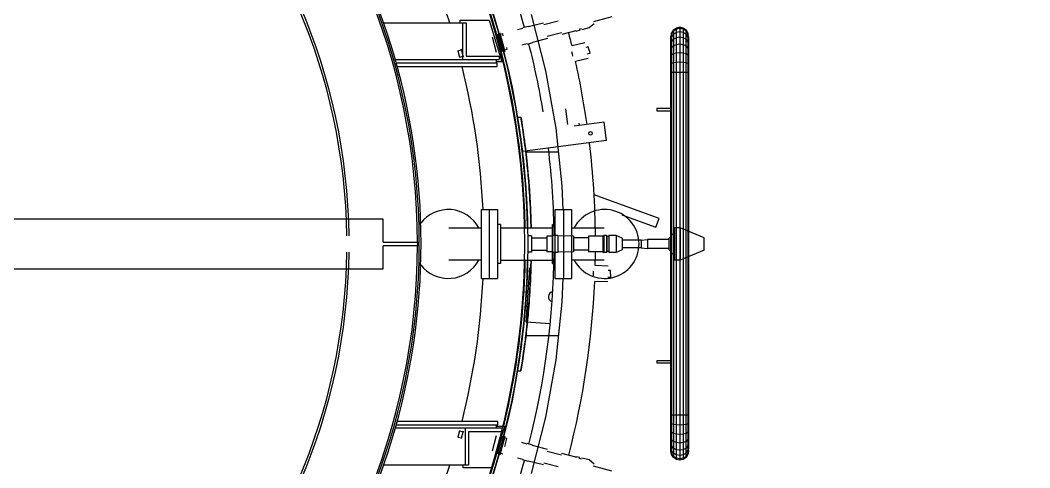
# Model space of a CAD drawing. Header units: metres. Extents: x 0 to 63075, y 0 to 44550.
# Drawn here: x 52852.5 to 53271.5, y 41554.2 to 41739.9 of the extents above; entities that cross this region are included whole.
import ezdxf

# ---------------------------------------------------------------- set-up
doc = ezdxf.new("R2010")
doc.units = ezdxf.units.M
doc.header["$LTSCALE"] = 75
for name, color, linetype in [('GSB', 7, 'Continuous'), ('ML6', 1, 'Continuous'), ('SDM', 7, 'Continuous'), ('SL1', 8, 'Continuous')]:
    doc.layers.add(name, color=color, linetype=linetype)
doc.styles.add('ROMANS', font='ROMANS.SHX')
doc.dimstyles.new('75___1-75', dxfattribs={"dimscale": 75, "dimtxt": 2.5, "dimasz": 2, "dimexe": 1.5, "dimexo": 1, "dimgap": 0.5, "dimtad": 1, "dimdec": 0, "dimzin": 12, "dimtxsty": 'ROMANS', "dimcen": 0, "dimclrd": 256, "dimclre": 256, "dimclrt": 3, "dimazin": 3, "dimtfac": 1, "dimtdec": 0, "dimtmove": 0, "dimatfit": 0, "dimfxl": 1, "dimlwd": -1, "dimlwe": -1, "dimarcsym": 0})

# ---------------------------------------------------------------- blocks, each defined once
blk = doc.blocks.new('A$C6bae614f')
at = {"layer": 'SL1'}
for p, q in [((367121.9, 52764.3), (367349.6, 52764.3)), ((367333.7, 52764.3), (367333.7, 52771.4)), ((367333.7, 52771.4), (367413.7, 52771.4)), ((367340, 52764.3), (367340, 52662.7)), ((367349.6, 52764.3), (367349.6, 52672.3)), ((367413.7, 52771.4), (367448.7, 52656.4)), ((367563.5, 52763.9), (367521.8, 52753.1)), ((367529.2, 52787.4), (367569, 52631.7)), ((367604.5, 52769.4), (367564.9, 52758.8)), ((367703.7, 52761.8), (367689.6, 52750.2)), ((367752.4, 52780.7), (367702.2, 52767.2)), ((367456.6, 52685.3), (367443, 52736)), ((367451, 52734), (367444, 52732.1)), ((367451, 52734), (367444, 52732.1)), ((367452.5, 52728.6), (367451, 52734)), ((367506.9, 52748.7), (367492.3, 52744.8)), ((367521.5, 52754.2), (367506.5, 52750.2)), ((367613.1, 52737.1), (367573.5, 52726.5)), ((367653.1, 52742.3), (367614.5, 52732)), ((367653.1, 52742.3), (367656.2, 52741.7)), ((367663.2, 52743.5), (367656.2, 52741.7)), ((367663.3, 52746.5), (367663.2, 52743.5)), ((367669.1, 52748), (367663.3, 52746.5)), ((367689.6, 52750.2), (367669.9, 52744.9)), ((367917.8, 52736.9), (367916, 52727.6)), ((367917.8, 52734.2), (367916, 52725.1)), ((367923.1, 52744.9), (367917.8, 52736.9)), ((367923.1, 52741.9), (367917.8, 52734.2)), ((367917.8, 52734.2), (367917.8, 52736.9)), ((367917.8, 52726.1), (367917.8, 52734.2)), ((367923.1, 52733.2), (367917.8, 52726.1)), ((367931, 52750.1), (367923.1, 52744.9)), ((367931, 52747.1), (367923.1, 52741.9)), ((367923.1, 52744.9), (367923.1, 51563.8)), ((367931, 52738), (367923.1, 52733.2)), ((367940.4, 52752), (367931, 52750.1)), ((367931, 51561.6), (367931, 52750.1)), ((367940.4, 52748.9), (367931, 52747.1)), ((367940.4, 52739.7), (367931, 52738)), ((367940.4, 52752), (367940.3, 51556.6)), ((367949.7, 52750.1), (367940.4, 52752)), ((367949.7, 52747.1), (367940.4, 52748.9)), ((367949.7, 52738), (367940.4, 52739.7)), ((367957.6, 52744.9), (367949.7, 52750.1)), ((367949.7, 52747.1), (367949.7, 52750.1)), ((367957.6, 52741.9), (367949.7, 52747.1)), ((367949.7, 52747.1), (367949.7, 52738)), ((367949.7, 52738), (367949.7, 51558.5)), ((367957.6, 52733.2), (367949.7, 52738)), ((367962.9, 52736.9), (367957.6, 52744.9)), ((367957.6, 51566.7), (367957.6, 52744.9)), ((367962.9, 52734.2), (367957.6, 52741.9)), ((367962.9, 52726.1), (367957.6, 52733.2)), ((367964.8, 52727.6), (367962.9, 52736.9)), ((367962.9, 52736.9), (367962.9, 51571.7)), ((367964.8, 52725.1), (367962.9, 52734.2)), ((367421.6, 52726.1), (367433.1, 52683.1)), ((367450, 52685.4), (367437.3, 52732.6)), ((367518.3, 52706.2), (367503.7, 52702.3)), ((367533.6, 52708.8), (367518.7, 52704.8)), ((367574.9, 52721.4), (367533.3, 52709.9)), ((367677.7, 52708.7), (367642.6, 52700.6)), ((367915.9, 51590.9), (367916, 52727.6)), ((367917.8, 52726.1), (367916, 52717.7)), ((367917.8, 52713.1), (367916, 52705.8)), ((367917.8, 52726.1), (367917.8, 51571.7)), ((367923.1, 52719.3), (367917.8, 52713.1)), ((367931, 52723.4), (367923.1, 52719.3)), ((367940.4, 52724.9), (367931, 52723.4)), ((367940.4, 52705.2), (367931, 52704)), ((367949.7, 52723.4), (367940.4, 52724.9)), ((367949.7, 52704), (367940.4, 52705.2)), ((367957.6, 52719.3), (367949.7, 52723.4)), ((367962.9, 52713.1), (367957.6, 52719.3)), ((367964.8, 52717.7), (367962.9, 52726.1)), ((367964.8, 52705.8), (367962.9, 52713.1)), ((367964.8, 52725.1), (367964.7, 51590.9)), ((367964.8, 52725.1), (367964.8, 52727.6)), ((367327.2, 52686.8), (367336.8, 52689.4)), ((367327.2, 52686.8), (367331.7, 52670)), ((367336.4, 52691.3), (367341.9, 52670.7)), ((367336.8, 52689.4), (367336.4, 52691.3)), ((367462.5, 52691), (367455.5, 52689.1)), ((367462.5, 52691), (367455.5, 52689.1)), ((367461.1, 52696.4), (367462.5, 52691)), ((367643.7, 52678.3), (367642.3, 52684.4)), ((367645.1, 52672.2), (367643.7, 52678.3)), ((367687.3, 52698.3), (367680.5, 52696.7)), ((367691.7, 52679.4), (367684.8, 52677.9)), ((367689.5, 52688.9), (367687.3, 52698.3)), ((367689.5, 52688.9), (367691.7, 52679.4)), ((367917.8, 52695.8), (367916, 52690)), ((367923.1, 52700.7), (367917.8, 52695.8)), ((367923.1, 52678.5), (367917.8, 52675)), ((367931, 52704), (367923.1, 52700.7)), ((367931, 52680.8), (367923.1, 52678.5)), ((367940.4, 52681.6), (367931, 52680.8)), ((367949.7, 52680.8), (367940.4, 52681.6)), ((367957.6, 52700.7), (367949.7, 52704)), ((367957.6, 52678.5), (367949.7, 52680.8)), ((367962.9, 52695.8), (367957.6, 52700.7)), ((367962.9, 52675), (367957.6, 52678.5)), ((367964.8, 52690), (367962.9, 52695.8)), ((367154.1, 52662.7), (367441.6, 52662.7)), ((367435.4, 52653.2), (367156.8, 52653.2)), ((367331.7, 52670), (367341.4, 52672.5)), ((367349.6, 52672.3), (367441.6, 52672.3)), ((367433, 52662.7), (367433, 52653.2)), ((367448.7, 52656.4), (367433, 52656.4)), ((367435.4, 52643.7), (367435.4, 52653.2)), ((367441.6, 52672.3), (367441.6, 52662.7)), ((367687.6, 52665.9), (367652.5, 52657.7)), ((367917.8, 52675), (367916, 52671)), ((367917.8, 52651.9), (367916, 52649.9)), ((367923.1, 52653.7), (367917.8, 52651.9)), ((367931, 52654.9), (367923.1, 52653.7)), ((367940.4, 52655.3), (367931, 52654.9)), ((367949.7, 52654.9), (367940.4, 52655.3)), ((367957.6, 52653.7), (367949.7, 52654.9)), ((367962.9, 52651.9), (367957.6, 52653.7)), ((367964.8, 52671), (367962.9, 52675)), ((367964.8, 52649.9), (367962.9, 52651.9)), ((367159.4, 52643.7), (367435.4, 52643.7)), ((367569, 52631.7), (367597.5, 52473.7)), ((367964.8, 52627.6), (367916, 52627.6)), ((367631.1, 52483.1), (367625.3, 52527.2)), ((367876.9, 52527.6), (367876.9, 52521.3)), ((367916, 52527.6), (367876.9, 52527.6)), ((367876.9, 52521.3), (367916, 52521.3)), ((367491.7, 52503.5), (367501.3, 52503.5)), ((367731.7, 52489.9), (367648.3, 52479)), ((367663.1, 52480.9), (367662.3, 52487.2)), ((367738.3, 52439.6), (367731.7, 52489.9)), ((367498.7, 52459.3), (367505.3, 52408.9)), ((367597.5, 52473.7), (367614.6, 52314)), ((367738.3, 52439.6), (367505.3, 52408.9)), ((367505.2, 52408.5), (367505.2, 52408.5)), ((367604.6, 52407.5), (367514.9, 52407.5)), ((367614.6, 52314), (367617, 52248.7)), ((367883.1, 52223.7), (367703.6, 52289)), ((367392, 52058.2), (367392, 52248.7)), ((367392, 52248.7), (367436.7, 52248.7)), ((367414.4, 52058.2), (367414.4, 52248.7)), ((367436.7, 52248.7), (367436.7, 52058.2)), ((367596.4, 52058.2), (367596.4, 52248.7)), ((367596.4, 52248.7), (367641.1, 52248.7)), ((367618.7, 52248.7), (367618.7, 52058.2)), ((367641.1, 52248.7), (367641, 52058.2)), ((367780.5, 52234), (367874.5, 52199.8)), ((367120.4, 52221.7), (365662.5, 52221.8)), ((367120.4, 52158.2), (367120.4, 52221.7)), ((367444.5, 52207.4), (367436.7, 52207.4)), ((367444.5, 52207.4), (367444.5, 52099.5)), ((367588.5, 52099.5), (367588.5, 52207.4)), ((367588.5, 52207.4), (367596.4, 52207.4)), ((367874.5, 52199.8), (367883.1, 52223.7)), ((367301.8, 52197.9), (367392, 52197.9)), ((367444.5, 52197.9), (367588.5, 52197.9)), ((367530.4, 52175.7), (367520.3, 52175.7)), ((367530.4, 52175.7), (367530.4, 52131.2)), ((367530.4, 52175.5), (367530.4, 52175.7)), ((367573.1, 52175.5), (367573.1, 52131.5)), ((367588.2, 52175.5), (367573.1, 52175.5)), ((367588.2, 52177), (367588.2, 52130)), ((367603.6, 52177), (367588.2, 52177)), ((367603.6, 52177), (367603.6, 52130)), ((367646.7, 52175.5), (367603.6, 52175.8)), ((367641.1, 52197.9), (367731.3, 52197.9)), ((367646.7, 52175.5), (367646.7, 52131.5)), ((367687.7, 52175.5), (367687.7, 52131.5)), ((367727.7, 52175.5), (367687.7, 52175.5)), ((367727.7, 52175.5), (367730.6, 52176.9)), ((367727.7, 52175.5), (367727.7, 52131.5)), ((367730.6, 52176.9), (367730.6, 52130)), ((367737.8, 52176.9), (367730.6, 52176.9)), ((367737.8, 52176.9), (367737.8, 52130)), ((367738.6, 52174.1), (367737.8, 52176.9)), ((367744.6, 52177.3), (367744.6, 52129.6)), ((367765, 52177.3), (367744.6, 52177.3)), ((367765, 52177.3), (367765, 52129.6)), ((367781.6, 52169.8), (367765, 52177.3)), ((367909.7, 52169), (367925.7, 52184.9)), ((367925.7, 52197.9), (367925.7, 52109)), ((367941.5, 52197.9), (367925.7, 52197.9)), ((367941.5, 52197.9), (367941.5, 52109)), ((368007.4, 52170.3), (367941.5, 52197.9)), ((367120.4, 52158.2), (367215.6, 52158.2)), ((367120.4, 52085.2), (367120.4, 52148.7)), ((367215.6, 52148.7), (367120.4, 52148.7)), ((367215.6, 52158.2), (367215.6, 52148.7)), ((367215.6, 52155.9), (367220.4, 52155.9)), ((367220.4, 52151.1), (367215.6, 52151.1)), ((367530.4, 52170.2), (367573.1, 52170.2)), ((367687.7, 52170.2), (367646.7, 52170.2)), ((367738.6, 52174.1), (367738.6, 52132.8)), ((367744.6, 52174.1), (367738.6, 52174.1)), ((367781.6, 52169.8), (367781.6, 52137.1)), ((367833.5, 52164.1), (367781.6, 52164.1)), ((367833.5, 52164.1), (367851.3, 52166.2)), ((367833.5, 52164.1), (367833.5, 52142.8)), ((367851.3, 52166.2), (367851.3, 52140.8)), ((367909.7, 52166.2), (367851.3, 52166.2)), ((367909.7, 52169), (367909.7, 52137.9)), ((368007.4, 52136.6), (368007.4, 52170.3)), ((367530.4, 52131.2), (367520.3, 52131.2)), ((367530.4, 52136.8), (367573.1, 52136.8)), ((367530.4, 52131.5), (367530.4, 52131.2)), ((367588.2, 52131.5), (367573.1, 52131.5)), ((367603.6, 52130), (367588.2, 52130)), ((367646.7, 52131.5), (367603.6, 52131.1)), ((367687.7, 52136.8), (367646.7, 52136.8)), ((367727.7, 52131.5), (367687.7, 52131.5)), ((367727.7, 52131.5), (367730.6, 52130)), ((367737.8, 52130), (367730.6, 52130)), ((367738.6, 52132.8), (367737.8, 52130)), ((367744.6, 52132.8), (367738.6, 52132.8)), ((367765, 52129.6), (367744.6, 52129.6)), ((367781.6, 52137.1), (367765, 52129.6)), ((367833.5, 52142.8), (367781.6, 52142.8)), ((367833.5, 52142.8), (367851.3, 52140.8)), ((367909.7, 52140.8), (367851.3, 52140.8)), ((367909.7, 52137.9), (367925.7, 52122)), ((368007.4, 52136.6), (367941.5, 52109)), ((367392, 52109), (367301.8, 52109)), ((367444.5, 52099.5), (367436.7, 52099.5)), ((367444.5, 52109), (367588.5, 52109)), ((367588.5, 52099.5), (367596.4, 52099.5)), ((367731.3, 52109), (367641, 52109)), ((367742.8, 52092.6), (367706.8, 52093.9)), ((367941.5, 52109), (367925.7, 52109)), ((365662.5, 52085.3), (367120.4, 52085.2)), ((367515.8, 51937.7), (367525.7, 52087.4)), ((367701.8, 52065.7), (367702.1, 52072)), ((367702.1, 52072), (367702.3, 52078.3)), ((367749.3, 52080.1), (367742.4, 52080.3)), ((367749.1, 52070.4), (367748.7, 52060.7)), ((367749.1, 52070.4), (367749.3, 52080.1)), ((367392, 52058.2), (367436.7, 52058.2)), ((367596.4, 52058.2), (367641, 52058.2)), ((367617, 52058.2), (367614.6, 51992.9)), ((367741.3, 52048.6), (367705.2, 52049.9)), ((367748.7, 52060.7), (367741.7, 52061)), ((367614.6, 51992.9), (367597.5, 51833.3)), ((367582.3, 51933.3), (367515.8, 51937.7)), ((367505.2, 51898.5), (367505.2, 51898.5)), ((367604.6, 51899.5), (367514.9, 51899.5)), ((367597.5, 51833.3), (367568.9, 51675.2)), ((367876.9, 51831), (367876.9, 51824.7)), ((367916, 51831), (367876.9, 51831)), ((367876.9, 51824.7), (367916, 51824.7)), ((367491.7, 51803.5), (367501.3, 51803.5)), ((367568.9, 51675.2), (367529.2, 51519.6)), ((367964.7, 51681), (367915.9, 51681)), ((367156.8, 51653.7), (367437.6, 51653.7)), ((367437.6, 51663.3), (367159.4, 51663.3)), ((367456.3, 51650.2), (367421.3, 51535.2)), ((367433, 51653.7), (367433, 51644.2)), ((367433, 51650.2), (367456.3, 51650.2)), ((367437.6, 51653.7), (367437.6, 51663.3)), ((367917.8, 51656.7), (367915.9, 51658.8)), ((367923.1, 51654.9), (367917.8, 51656.7)), ((367931, 51653.8), (367923.1, 51654.9)), ((367940.3, 51653.4), (367931, 51653.8)), ((367949.7, 51653.8), (367940.3, 51653.4)), ((367957.6, 51654.9), (367949.7, 51653.8)), ((367962.9, 51656.7), (367957.6, 51654.9)), ((367964.7, 51658.8), (367962.9, 51656.7)), ((367448.9, 51644.2), (367154.1, 51644.2)), ((367331.7, 51637), (367327.2, 51620.1)), ((367327.2, 51620.1), (367336.8, 51617.5)), ((367331.7, 51637), (367341.3, 51634.4)), ((367341.8, 51636.2), (367336.3, 51615.7)), ((367336.8, 51617.5), (367336.3, 51615.7)), ((367347.3, 51644.2), (367347.3, 51542.6)), ((367356.9, 51634.7), (367356.9, 51542.6)), ((367448.9, 51634.7), (367356.9, 51634.7)), ((367433, 51623.8), (367421.5, 51580.8)), ((367437.3, 51574.3), (367449.9, 51621.6)), ((367456.5, 51621.7), (367442.9, 51570.9)), ((367448.9, 51644.2), (367448.9, 51634.7)), ((367462.5, 51615.9), (367455.5, 51617.8)), ((367917.8, 51633.6), (367915.9, 51637.6)), ((367917.8, 51612.9), (367915.9, 51618.7)), ((367923.1, 51630.2), (367917.8, 51633.6)), ((367931, 51627.9), (367923.1, 51630.2)), ((367940.3, 51627.1), (367931, 51627.9)), ((367949.7, 51627.9), (367940.3, 51627.1)), ((367957.6, 51630.2), (367949.7, 51627.9)), ((367962.9, 51633.6), (367957.6, 51630.2)), ((367964.7, 51637.6), (367962.9, 51633.6)), ((367964.7, 51618.7), (367962.9, 51612.9)), ((367456.7, 51594.4), (367462.5, 51615.9)), ((367518.3, 51600.7), (367503.7, 51604.6)), ((367533.6, 51598.1), (367518.6, 51602.2)), ((367574.8, 51585.5), (367533.3, 51597)), ((367917.8, 51595.6), (367915.9, 51602.9)), ((367915.9, 51583.5), (367915.9, 51590.9)), ((367917.8, 51582.5), (367915.9, 51590.9)), ((367923.1, 51607.9), (367917.8, 51612.9)), ((367923.1, 51589.4), (367917.8, 51595.6)), ((367931, 51604.6), (367923.1, 51607.9)), ((367931, 51585.2), (367923.1, 51589.4)), ((367940.3, 51603.5), (367931, 51604.6)), ((367949.7, 51604.6), (367940.3, 51603.5)), ((367957.6, 51607.9), (367949.7, 51604.6)), ((367957.6, 51589.4), (367949.7, 51585.2)), ((367962.9, 51612.9), (367957.6, 51607.9)), ((367962.9, 51595.6), (367957.6, 51589.4)), ((367962.9, 51595.6), (367964.7, 51602.9)), ((367962.9, 51592.6), (367964, 51587.4)), ((367964.7, 51590.9), (367962.9, 51582.5)), ((367962.9, 51590.4), (367963.7, 51586.2)), ((367963.3, 51597.3), (367964.7, 51590.9)), ((367964.7, 51583.5), (367964.7, 51590.9)), ((367451, 51572.9), (367444, 51574.8)), ((367451, 51572.9), (367451, 51572.9)), ((367506.9, 51558.2), (367492.3, 51562.1)), ((367613.1, 51569.8), (367573.5, 51580.4)), ((367653.1, 51564.6), (367614.4, 51574.9)), ((367653.1, 51564.6), (367656.2, 51565.3)), ((367663.2, 51563.4), (367656.2, 51565.3)), ((367663.2, 51560.4), (367663.2, 51563.4)), ((367689.5, 51556.8), (367669.9, 51562)), ((367917.8, 51574.4), (367915.9, 51583.5)), ((367915.9, 51583.5), (367915.9, 51581)), ((367917.8, 51571.7), (367915.9, 51581)), ((367923.1, 51575.4), (367917.8, 51582.5)), ((367923.1, 51566.7), (367917.8, 51574.4)), ((367923.1, 51563.8), (367917.8, 51571.7)), ((367931, 51570.6), (367923.1, 51575.4)), ((367931, 51561.6), (367923.1, 51566.7)), ((367931, 51558.5), (367923.1, 51563.8)), ((367940.3, 51583.8), (367931, 51585.2)), ((367940.3, 51569), (367931, 51570.6)), ((367940.3, 51559.8), (367931, 51561.6)), ((367931, 51561.6), (367931, 51558.5)), ((367949.7, 51585.2), (367940.3, 51583.8)), ((367949.7, 51570.6), (367940.3, 51569)), ((367949.7, 51561.6), (367940.3, 51559.8)), ((367957.6, 51575.4), (367949.7, 51570.6)), ((367957.6, 51566.7), (367949.7, 51561.6)), ((367957.6, 51563.8), (367949.7, 51558.5)), ((367957.6, 51575.4), (367962.9, 51582.5)), ((367962.9, 51574.4), (367957.6, 51566.7)), ((367962.9, 51571.7), (367957.6, 51563.8)), ((367957.6, 51566.7), (367957.6, 51563.8)), ((367964.7, 51583.5), (367962.9, 51574.4)), ((367964.7, 51581), (367962.9, 51571.7)), ((367964.7, 51581), (367964.7, 51583.5)), ((367356.9, 51542.6), (367121.9, 51542.6)), ((367341.3, 51535.2), (367341.3, 51542.6)), ((367421.3, 51535.2), (367341.3, 51535.2)), ((367521.4, 51552.8), (367506.5, 51556.8)), ((367563.5, 51543), (367521.7, 51553.9)), ((367604.4, 51537.6), (367564.8, 51548.2)), ((367669.1, 51558.9), (367663.2, 51560.4)), ((367703.6, 51545.1), (367689.5, 51556.8)), ((367752.3, 51526.2), (367702.2, 51539.7)), ((367940.3, 51556.6), (367931, 51558.5)), ((367949.7, 51558.5), (367940.3, 51556.6))]:
    blk.add_line(p, q, dxfattribs=at)
for centre, radius in [((365370.4, 52153.5), 2150), ((365370.4, 52153.5), 2140.5), ((367693.5, 52459.3), 4.76)]:
    blk.add_circle(centre, radius, dxfattribs=at)
for centre, radius, start, end in [((365370.4, 52153.5), 2150, 1.1828, 189), ((365370.4, 52153.5), 2143.5, 1.1864, 75.5738), ((365370.4, 52153.5), 2028.5, 17.5242, 72.754), ((365370.4, 52153.5), 1855, 313.8991, 229.5193), ((365370.4, 52153.5), 1850, 0.0718, 89.9244), ((365370.4, 52153.5), 1845.2, 0.072, 89.9242), ((365370.4, 52153.5), 1656.3, 0.7765, 89.2198), ((365370.4, 52153.5), 1650, 0.7795, 89.2168), ((365370.4, 52153.5), 2222.8, 15.6037, 29.3925), ((365370.4, 52153.5), 2337.1, 13.5375, 14.4588), ((365370.4, 52153.5), 2222.8, 9.4626, 14.3925), ((365370.4, 52153.5), 2337.1, 8.1208, 12.4588), ((365370.4, 52153.5), 2028.5, 2.6895, 13.9828), ((366160.7, 52280.6), 1349.5, 9.2287, 9.5035), ((365370.4, 52153.5), 2337.1, 0.5375, 6.8754), ((365370.4, 52153.5), 2222.8, 0.6037, 6.8434), ((367300.4, 52153.5), 95.2, 27.8163, 142.8217), ((367732.7, 52153.5), 95.2, 207.8163, 152.18), ((365366.9, 52153.8), 2153.5, 1.1739, 2.0069), ((365370.4, 52153.5), 1845.2, 313.5833, 359.9242), ((365370.4, 52153.5), 1850, 313.738, 359.9244), ((365370.4, 52153.5), 1650, 270.7795, 359.2168), ((365370.4, 52153.5), 1656.3, 270.7765, 359.2198), ((365370.4, 52153.5), 2222.8, 345.6037, 359.3925), ((365370.4, 52153.5), 2337.1, 358.5375, 359.4588), ((365370.4, 52153.5), 2150, 321.5596, 358.8135), ((367300.4, 52153.5), 95.2, 217.1746, 332.18), ((365370.4, 52153.5), 2143.5, 346.4192, 358.8099), ((365370.4, 52153.5), 2028.5, 346.0134, 357.3068), ((365370.4, 52153.5), 2337.1, 345.5375, 357.4588), ((367590.6, 52007.9), 13.5, 95.5809, 256.9154), ((365414.1, 52149.1), 2106, 353.455, 353.8659), ((365370.4, 52153.5), 2143.5, 321.4216, 345.1114), ((365370.4, 52153.5), 2028.5, 318.7813, 342.472), ((365370.4, 52153.5), 2222.8, 330.6037, 344.3925)]:
    blk.add_arc(centre, radius, start, end, dxfattribs=at)
for points, weights in [([(367437.3, 52732.6), (367439.1, 52733.7), (367441, 52734.8), (367443, 52736)], [0.000226326625394, 0.000225238989638, 0.000224151353882, 0.000223063718126]), ([(367456.6, 52685.3), (367454.3, 52685.3), (367452.1, 52685.3), (367450, 52685.4)], [0.000223063712066, 0.000224151351189, 0.000225238990312, 0.000226326629436]), ([(367449.9, 51621.6), (367452, 51621.6), (367454.2, 51621.6), (367456.5, 51621.7)], [0.000226326629273, 0.000225238990306, 0.000224151351338, 0.000223063712371]), ([(367442.9, 51570.9), (367441, 51572.1), (367439.1, 51573.2), (367437.3, 51574.3)], [0.000223063718149, 0.000224151353906, 0.000225238989662, 0.000226326625419])]:
    blk.add_rational_spline(points, weights, degree=3, dxfattribs=at)
for points, weights in [([(367443, 52736), (367445.4, 52727.2), (367447.7, 52718.7), (367449.9, 52710.7), (367452, 52702.6), (367454.3, 52694.2), (367456.6, 52685.3)], [0.0412072202032, 0.0444714801426, 0.047735740082, 0.0510000000214, 0.047735741291, 0.0444714825607, 0.0412072238304]), ([(367456.5, 51621.7), (367454.2, 51612.8), (367452, 51604.3), (367449.8, 51596.3), (367447.7, 51588.2), (367445.4, 51579.8), (367442.9, 51570.9)], [0.0412072239436, 0.0444714826562, 0.0477357413687, 0.0510000000812, 0.0477357401381, 0.044471480195, 0.0412072202519])]:
    blk.add_rational_spline(points, weights, degree=3, knots=[0, 0, 0, 0, 0.5, 0.5, 0.5, 1, 1, 1, 1], dxfattribs=at)
for points, knots in [([(367519.9, 52197.9), (367519.5, 52216.8), (367518.9, 52235.7), (367518, 52254.3), (367516.7, 52282.1), (367514.9, 52309), (367512.8, 52333.8), (367511.1, 52353.5), (367509.3, 52371.9), (367507.5, 52388.3), (367507.1, 52392.4), (367506.6, 52396.3), (367506.2, 52400.2), (367503.4, 52424.2), (367500.5, 52445.5), (367498.1, 52462.1), (367496.1, 52475.9), (367494.4, 52486.5), (367493.3, 52493.4), (367492.5, 52498.9), (367491.9, 52502), (367491.7, 52503.1), (367491.7, 52503.4), (367491.7, 52503.5), (367491.7, 52503.6), (367491.7, 52503.6), (367491.7, 52503.6), (367491.7, 52503.6)], [0.5251117, 0.5251117, 0.5251117, 0.5251117, 0.5566688, 0.5566688, 0.5566688, 0.6038831, 0.6038831, 0.6038831, 0.6416546, 0.6416546, 0.6416546, 0.6510975, 0.6510975, 0.6510975, 0.709093, 0.709093, 0.709093, 0.7574226, 0.7574226, 0.7574226, 0.7960862, 0.7960862, 0.7960862, 0.8057521, 0.8057521, 0.8057521, 0.8058694, 0.8058694, 0.8058694, 0.8058694]), ([(367494.8, 52484.4), (367496, 52476.4), (367497.6, 52465.9), (367499.4, 52453.4), (367501.1, 52441.3), (367502.9, 52427.3), (367504.8, 52412.1), (367505.2, 52408.4), (367505.7, 52404.5), (367506.1, 52400.5), (367508.8, 52377.2), (367511.7, 52349.3), (367514, 52318.7), (367515.6, 52298.2), (367517, 52276.5), (367518, 52254.3), (367518.9, 52235.7), (367519.5, 52216.7), (367519.9, 52197.9)], [0.2603615, 0.2603615, 0.2603615, 0.2603615, 0.3006055, 0.3006055, 0.3006055, 0.3392704, 0.3392704, 0.3392704, 0.3489366, 0.3489366, 0.3489366, 0.4055957, 0.4055957, 0.4055957, 0.4433685, 0.4433685, 0.4433685, 0.4749686, 0.4749686, 0.4749686, 0.4749686]), ([(367529.4, 52197.9), (367529, 52216.9), (367528.4, 52236), (367527.5, 52254.7), (367526.2, 52282.5), (367524.4, 52309.5), (367522.3, 52334.3), (367520.6, 52354.1), (367518.8, 52372.5), (367517, 52388.9), (367516.6, 52393), (367516.1, 52397), (367515.7, 52400.9), (367512.9, 52424.7), (367510, 52445.9), (367507.7, 52462.4), (367505.7, 52476.1), (367504, 52486.6), (367502.9, 52493.4), (367502.1, 52498.9), (367501.6, 52502.1), (367501.4, 52503.1), (367501.3, 52503.4), (367501.3, 52503.5), (367501.3, 52503.6), (367501.3, 52503.6), (367501.6, 52501.7), (367502.2, 52497.9)], [0.5252327, 0.5252327, 0.5252327, 0.5252327, 0.5571351, 0.5571351, 0.5571351, 0.6047389, 0.6047389, 0.6047389, 0.6428219, 0.6428219, 0.6428219, 0.6523427, 0.6523427, 0.6523427, 0.7104161, 0.7104161, 0.7104161, 0.7588106, 0.7588106, 0.7588106, 0.7975262, 0.7975262, 0.7975262, 0.8072051, 0.8072051, 0.8072051, 0.8438551, 0.8438551, 0.8438551, 0.8438551]), ([(367502.2, 52497.9), (367501.8, 52500.6), (367501.5, 52502.4), (367501.4, 52503.1), (367501.3, 52503.4), (367501.3, 52503.6), (367501.3, 52503.6), (367501.3, 52503.6), (367502.1, 52498.9), (367503.7, 52489), (367505, 52480.7), (367506.8, 52468.7), (367508.9, 52453.7), (367510.6, 52441.7), (367512.4, 52427.7), (367514.3, 52412.7), (367514.7, 52408.9), (367515.2, 52405.1), (367515.6, 52401.2), (367518.3, 52377.8), (367521.2, 52349.9), (367523.5, 52319.2), (367525.1, 52298.7), (367526.5, 52276.9), (367527.5, 52254.6), (367528.4, 52235.9), (367529, 52216.8), (367529.4, 52197.9)], [0.1561868, 0.1561868, 0.1561868, 0.1561868, 0.1827852, 0.1827852, 0.1827852, 0.1928231, 0.1928231, 0.1928231, 0.2508987, 0.2508987, 0.2508987, 0.2992951, 0.2992951, 0.2992951, 0.3380123, 0.3380123, 0.3380123, 0.3476915, 0.3476915, 0.3476915, 0.4048183, 0.4048183, 0.4048183, 0.4429028, 0.4429028, 0.4429028, 0.4748491, 0.4748491, 0.4748491, 0.4748491]), ([(367519.5, 52213.6), (367519.2, 52226.2), (367518.7, 52238.7), (367518.2, 52250.8), (367517.5, 52266.4), (367516.6, 52281.4), (367515.7, 52295.3), (367514.8, 52309.1), (367513.8, 52321.8), (367512.9, 52333.1), (367512.2, 52340.5), (367511.6, 52347.5), (367511, 52354.1)], [447.662158, 447.662158, 447.662158, 447.662158, 484.632705, 484.632705, 484.632705, 532.561608, 532.561608, 532.561608, 580.49051, 580.49051, 580.49051, 611.763644, 611.763644, 611.763644, 611.763644]), ([(367522, 52337.4), (367522.1, 52336), (367522.3, 52334.6), (367522.4, 52333.1), (367523.6, 52319), (367524.8, 52302.4), (367525.9, 52284.1)], [978.977081, 978.977081, 978.977081, 978.977081, 985.188788, 985.188788, 985.188788, 1045.754282, 1045.754282, 1045.754282, 1045.754282]), ([(367491.7, 51803.5), (367491.5, 51803), (367493.1, 51811.9), (367495.8, 51829.7), (367497.2, 51838.5), (367498.8, 51849.7), (367500.6, 51862.6), (367502.4, 51875.5), (367504.2, 51890.2), (367506.1, 51905.9), (367508.8, 51929.1), (367511.6, 51957), (367514, 51987.8), (367515.6, 52008.2), (367517, 52030), (367518, 52052.3), (367518.9, 52071), (367519.5, 52090.1), (367519.9, 52109)], [0.1942602, 0.1942602, 0.1942602, 0.1942602, 0.2713351, 0.2713351, 0.2713351, 0.3098671, 0.3098671, 0.3098671, 0.3483992, 0.3483992, 0.3483992, 0.4052538, 0.4052538, 0.4052538, 0.4431569, 0.4431569, 0.4431569, 0.4749507, 0.4749507, 0.4749507, 0.4749507]), ([(367501.3, 51803.5), (367501.2, 51803), (367502.7, 51811.9), (367505.4, 51829.7), (367506.8, 51838.5), (367508.4, 51849.7), (367510.2, 51862.6), (367511.9, 51875.5), (367513.8, 51890.2), (367515.6, 51905.9), (367518.3, 51929.1), (367521.1, 51957), (367523.5, 51987.8), (367525.1, 52008.2), (367526.5, 52030), (367527.5, 52052.3), (367528.4, 52071), (367529, 52090.1), (367529.4, 52109)], [0.192816, 0.192816, 0.192816, 0.192816, 0.2702472, 0.2702472, 0.2702472, 0.3089628, 0.3089628, 0.3089628, 0.3476784, 0.3476784, 0.3476784, 0.404803, 0.404803, 0.404803, 0.442886, 0.442886, 0.442886, 0.474831, 0.474831, 0.474831, 0.474831]), ([(367529.4, 52109), (367529, 52090), (367528.4, 52071), (367527.5, 52052.3), (367526.2, 52024.4), (367524.4, 51997.4), (367522.3, 51972.6), (367520.6, 51952.8), (367518.8, 51934.4), (367517, 51918), (367516.5, 51913.9), (367516.1, 51909.9), (367515.6, 51906), (367512.9, 51882.2), (367510, 51861), (367507.6, 51844.6), (367505.7, 51830.8), (367504, 51820.3), (367502.9, 51813.5), (367502.1, 51808), (367501.5, 51804.9), (367501.4, 51803.8), (367501.3, 51803.6), (367501.3, 51803.5), (367501.3, 51803.5)], [0.5252527, 0.5252527, 0.5252527, 0.5252527, 0.5571563, 0.5571563, 0.5571563, 0.604762, 0.604762, 0.604762, 0.6428465, 0.6428465, 0.6428465, 0.6523676, 0.6523676, 0.6523676, 0.7104433, 0.7104433, 0.7104433, 0.7588397, 0.7588397, 0.7588397, 0.7975568, 0.7975568, 0.7975568, 0.8072361, 0.8072361, 0.8072361, 0.8072361]), ([(367519.9, 52109), (367519.5, 52090), (367518.9, 52071), (367518, 52052.3), (367516.7, 52024.4), (367514.8, 51997.4), (367512.7, 51972.6), (367511.1, 51952.8), (367509.2, 51934.4), (367507.4, 51918), (367507, 51913.9), (367506.5, 51909.9), (367506.1, 51906), (367505.3, 51899.4), (367504.5, 51892.9), (367503.8, 51886.8)], [0.5251318, 0.5251318, 0.5251318, 0.5251318, 0.5568841, 0.5568841, 0.5568841, 0.6042645, 0.6042645, 0.6042645, 0.6421689, 0.6421689, 0.6421689, 0.651645, 0.651645, 0.651645, 0.6677782, 0.6677782, 0.6677782, 0.6677782]), ([(367510.8, 51950.5), (367511.4, 51957.8), (367512.2, 51965.6), (367512.8, 51973.8), (367514.3, 51990.6), (367515.8, 52010.9), (367517, 52033.2), (367517.8, 52048.1), (367518.6, 52063.9), (367519.1, 52080.1), (367519.4, 52089.6), (367519.7, 52099.3), (367519.9, 52109)], [162.031834, 162.031834, 162.031834, 162.031834, 197.059291, 197.059291, 197.059291, 268.952645, 268.952645, 268.952645, 316.881547, 316.881547, 316.881547, 345.189393, 345.189393, 345.189393, 345.189393]), ([(367519.1, 52078.1), (367518.8, 52070.8), (367518.5, 52063.6), (367518.2, 52056.5), (367517.5, 52040.9), (367516.6, 52026), (367515.7, 52012.2), (367514.8, 51998.4), (367513.8, 51985.7), (367512.9, 51974.5), (367512.3, 51967.2), (367511.7, 51960.2), (367511.1, 51953.6)], [-1098.506815, -1098.506815, -1098.506815, -1098.506815, -1076.824016, -1076.824016, -1076.824016, -1029.083216, -1029.083216, -1029.083216, -981.342415, -981.342415, -981.342415, -950.193994, -950.193994, -950.193994, -950.193994]), ([(367505.2, 51898.5), (367502.8, 51878.5), (367500.4, 51860.6), (367498.3, 51846.1), (367496.6, 51834.9), (367495.2, 51825.6), (367494.1, 51818.7), (367493.7, 51816.1), (367493.4, 51813.9), (367493.1, 51812)], [0.0430691, 0.0430691, 0.0430691, 0.0430691, 0.0943598, 0.0943598, 0.0943598, 0.1343243, 0.1343243, 0.1343243, 0.1492904, 0.1492904, 0.1492904, 0.1492904]), ([(367494, 51817.7), (367494.6, 51821.4), (367495.2, 51825.8), (367496, 51830.8), (367497.4, 51840), (367499.1, 51851.4), (367500.9, 51864.5), (367502.3, 51874.9), (367503.7, 51886.3), (367505.2, 51898.5)], [0.86365716, 0.86365716, 0.86365716, 0.86365716, 0.88570976, 0.88570976, 0.88570976, 0.92567558, 0.92567558, 0.92567558, 0.9570304, 0.9570304, 0.9570304, 0.9570304]), ([(367514.9, 51899.5), (367512.5, 51879), (367510, 51860.9), (367507.9, 51846.1), (367506.2, 51834.9), (367504.8, 51825.6), (367503.7, 51818.7), (367503.3, 51815.8), (367502.9, 51813.3), (367502.6, 51811.3)], [0.0400517, 0.0400517, 0.0400517, 0.0400517, 0.092441, 0.092441, 0.092441, 0.132591, 0.132591, 0.132591, 0.1495705, 0.1495705, 0.1495705, 0.1495705]), ([(367502.6, 51811.2), (367503.3, 51815.8), (367504.3, 51822.4), (367505.6, 51830.8), (367507, 51840), (367508.7, 51851.3), (367510.4, 51864.5), (367511.9, 51875.1), (367513.4, 51886.9), (367514.9, 51899.5)], [0.8504878, 0.8504878, 0.8504878, 0.8504878, 0.8875392, 0.8875392, 0.8875392, 0.9276908, 0.9276908, 0.9276908, 0.9600578, 0.9600578, 0.9600578, 0.9600578])]:
    blk.add_open_spline(points, degree=3, knots=knots, dxfattribs=at)
blk = doc.blocks.new('zw$15D4')
at = {"layer": 'ML6', "xscale": 0.2502808837766805, "yscale": 0.2502808837766805, "zscale": 0.2502808837766805}
blk.add_blockref('A$C6bae614f', (-85544.74, -3177.34), dxfattribs=at)

msp = doc.modelspace()

# ---------------------------------------------------------------- block references
at = {"layer": 'GSB', "xscale": 0.6000000000000068, "yscale": 0.6000000000000068, "zscale": 0.6000000000000068}
msp.add_blockref('zw$15D4', (49200, 35721.63), dxfattribs=at)

# ---------------------------------------------------------------- leaders
at = {"layer": 'SDM'}
msp.add_leader([(51608.33, 37812.06), (59453.13, 42438.72), (62243.43, 42438.72)], dimstyle='75___1-75', override={"dimtad": 0}, dxfattribs=at)

doc.saveas('drawing.dxf')
